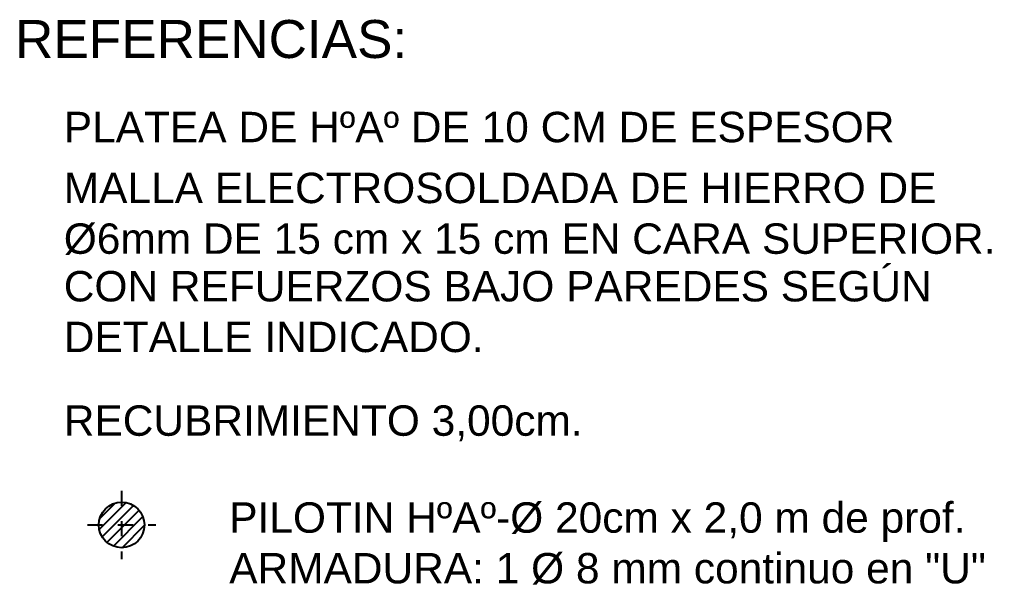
# Model space of a CAD drawing. Header units: millimetres. Extents: x 167 to 347, y -139 to 78.
# Drawn here: x 264.75 to 271.15, y -64.82 to -61.1 of the extents above; entities that cross this region are included whole.
import ezdxf

# ---------------------------------------------------------------- set-up
doc = ezdxf.new("R2010")
doc.units = ezdxf.units.MM
doc.header["$LTSCALE"] = 0.1
doc.header["$MEASUREMENT"] = 0
doc.linetypes.add('ACAD_ISO04W100', pattern=[30, 24, -3, 0, -3])
for name, color, linetype in [('01', 1, 'Continuous'), ('FUNDACIONES-TEXTOS', 2, 'Continuous'), ('pilotín', 6, 'Continuous'), ('TEXTO', 2, 'Continuous')]:
    doc.layers.add(name, color=color, linetype=linetype)
doc.styles.get("Standard").update_dxf_attribs({"font": 'arial.ttf'})

# ---------------------------------------------------------------- blocks, each defined once
blk = doc.blocks.new('pilotín')
at = {"layer": '01', "ltscale": 0.1}
h = blk.add_hatch(dxfattribs=at)
h.set_pattern_fill('LINE,_O', color=256, scale=0.01, angle=45)
h.set_pattern_definition([(45, (-145.452434, -127.2089), (-0.0224506403, 0.0224506403), [])])
h.paths.add_polyline_path([(0, 0), (0, 0.1, 0.414214), (-0.1, 0)])
h.paths.add_polyline_path([(0.1, 0, 0.414214), (0, 0.1), (0, 0)])
h.paths.add_polyline_path([(0, -0.1, 0.414214), (0.1, 0), (0, 0)])
h.paths.add_polyline_path([(0, 0), (-0.1, 0, 0.414214), (0, -0.1)])
at = {"layer": '01', "linetype": 'ACAD_ISO04W100', "ltscale": 0.0025}
for p, q in [((0, 0.15), (0, -0.15)), ((-0.15, 0), (0.15, 0))]:
    blk.add_line(p, q, dxfattribs=at)
at = {"layer": 'pilotín'}
blk.add_circle((0, 0), 0.1, dxfattribs=at)

msp = doc.modelspace()

# ---------------------------------------------------------------- block references
at = {"layer": 'pilotín', "ltscale": 0.015, "xscale": 1.5, "yscale": 1.5, "zscale": 1.5}
msp.add_blockref('pilotín', (265.4263, -64.4251), dxfattribs=at)

# ---------------------------------------------------------------- texts
at = {"layer": 'FUNDACIONES-TEXTOS', "insert": (274.5682, -61.1034), "char_height": 0.25, "width": 9.843168, "attachment_point": 3}
msp.add_mtext('\\pxql;REFERENCIAS:', dxfattribs=at)
at = {"layer": 'TEXTO', "char_height": 0.2, "attachment_point": 1}
for s, insert, width in [('{\\fArial|b0|i0|c0|p34;PLATEA DE HºAº DE 10 CM DE ESPESOR}', (265.0456, -61.7073), 9.843168), ('\\pxql;MALLA ELECTROSOLDADA DE HIERRO DE \\P%%C6mm DE 15 cm x 15 cm EN CARA SUPERIOR.', (265.0456, -62.1081), 8.09787), ('\\pxql;{\\fArial|b0|i0|c0|p34;CON REFUERZOS BAJO PAREDES SEGÚN DETALLE INDICADO.}', (265.0456, -62.7547), 6.498326), ('\\pxql;{\\fArial|b0|i0|c0|p34;RECUBRIMIENTO 3,00cm.}', (265.0456, -63.6386), 8.09787), ('{\\fArial|b0|i0|c238|p34;PILOTIN HºAº}-{\\fArial|b0|i0|c238|p34;%%C 20cm x }2,0 {\\fArial|b0|i0|c238|p34;m} de prof.{\\fArial|b0|i0|c238|p34;\\PARMADURA: }1 {\\fArial|b0|i0|c238|p34;%%C} 8 mm continuo en "U"', (266.1345, -64.2764), 8.615074)]:
    msp.add_mtext(s, dxfattribs=dict(at, insert=insert, width=width))

doc.saveas('drawing.dxf')
